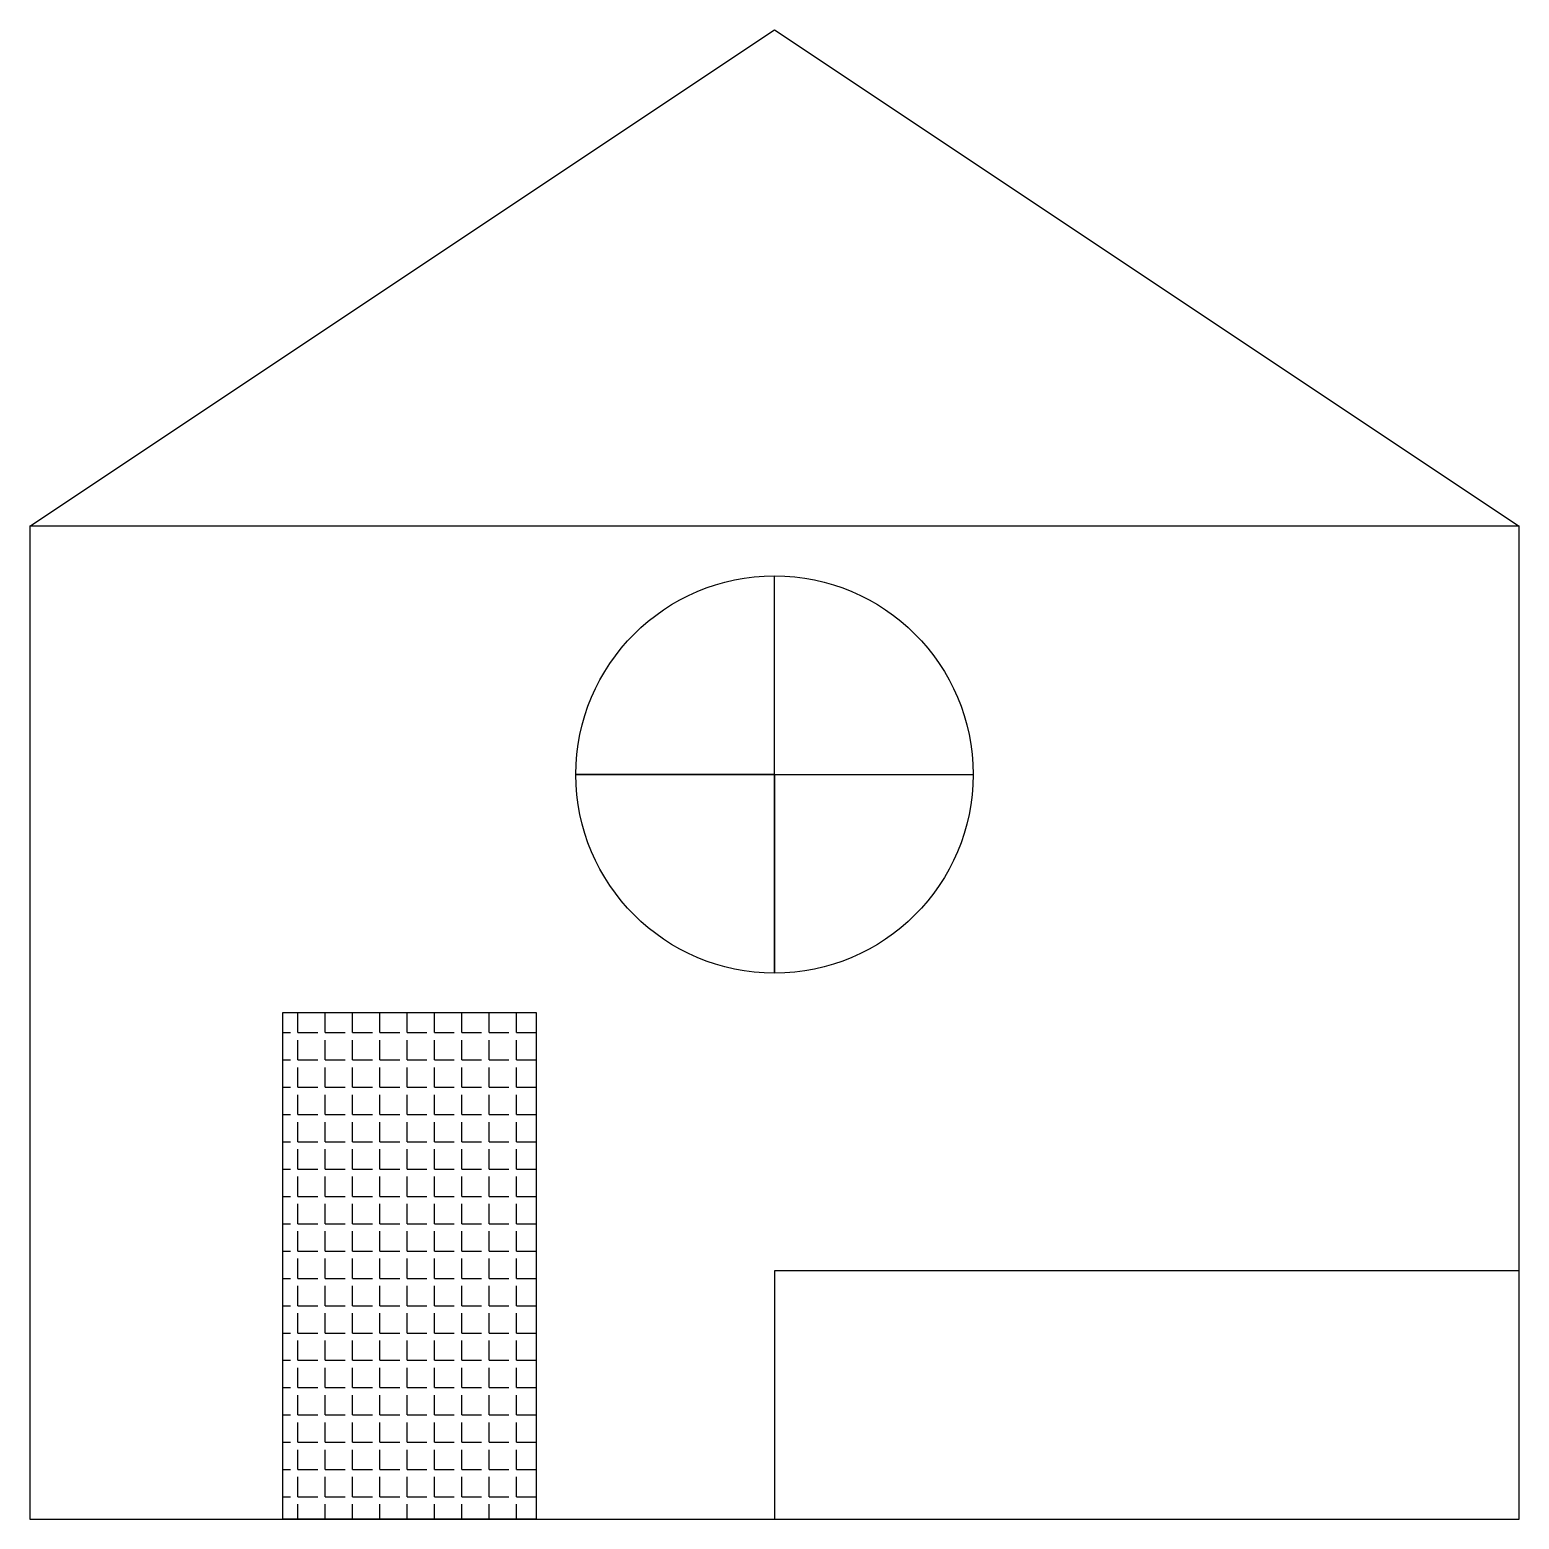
# Model space of a CAD drawing. Header units: inches. Extents: x -0.5 to 14.5, y 8.7 to 23.7.
import ezdxf

# ---------------------------------------------------------------- set-up
doc = ezdxf.new("R2010")
doc.units = ezdxf.units.IN
doc.header["$MEASUREMENT"] = 0

msp = doc.modelspace()

# ---------------------------------------------------------------- hatches: boundary and pattern name
h = msp.add_hatch()
h.set_pattern_fill('ANGLE', color=256, scale=0.999452)
h.set_pattern_definition([(0, (-5.5295, 3.70184), (0, 0.2748494), [0.1998905, -0.074959]), (90, (-5.5295, 3.70184), (-0.2748494, 0), [0.1998905, -0.074959])])
h.paths.add_polyline_path([(2.015, 8.699), (4.566, 8.699), (4.566, 13.8), (2.015, 13.8)])

# ---------------------------------------------------------------- linework, layer by layer
for p, q in [((-0.532, 18.694), (6.964, 23.691)), ((6.964, 23.691), (14.46, 18.694)), ((6.964, 14.196), (6.964, 18.194)), ((6.964, 16.195), (4.965, 16.195)), ((4.965, 16.195), (8.963, 16.195)), ((6.964, 16.195), (6.964, 14.196)), ((2.015, 13.8), (4.566, 13.8)), ((2.015, 8.699), (2.015, 13.8)), ((4.566, 13.8), (4.566, 8.699)), ((4.566, 8.699), (2.015, 8.699))]:
    msp.add_line(p, q)
for points in [[(-0.532, 8.699), (14.46, 8.699), (14.46, 18.694), (-0.532, 18.694)], [(6.964, 8.699), (14.46, 8.699), (14.46, 11.198), (6.964, 11.198)]]:
    msp.add_lwpolyline(points, close=True)
msp.add_circle((6.964, 16.195), 1.999)

doc.saveas('drawing.dxf')
